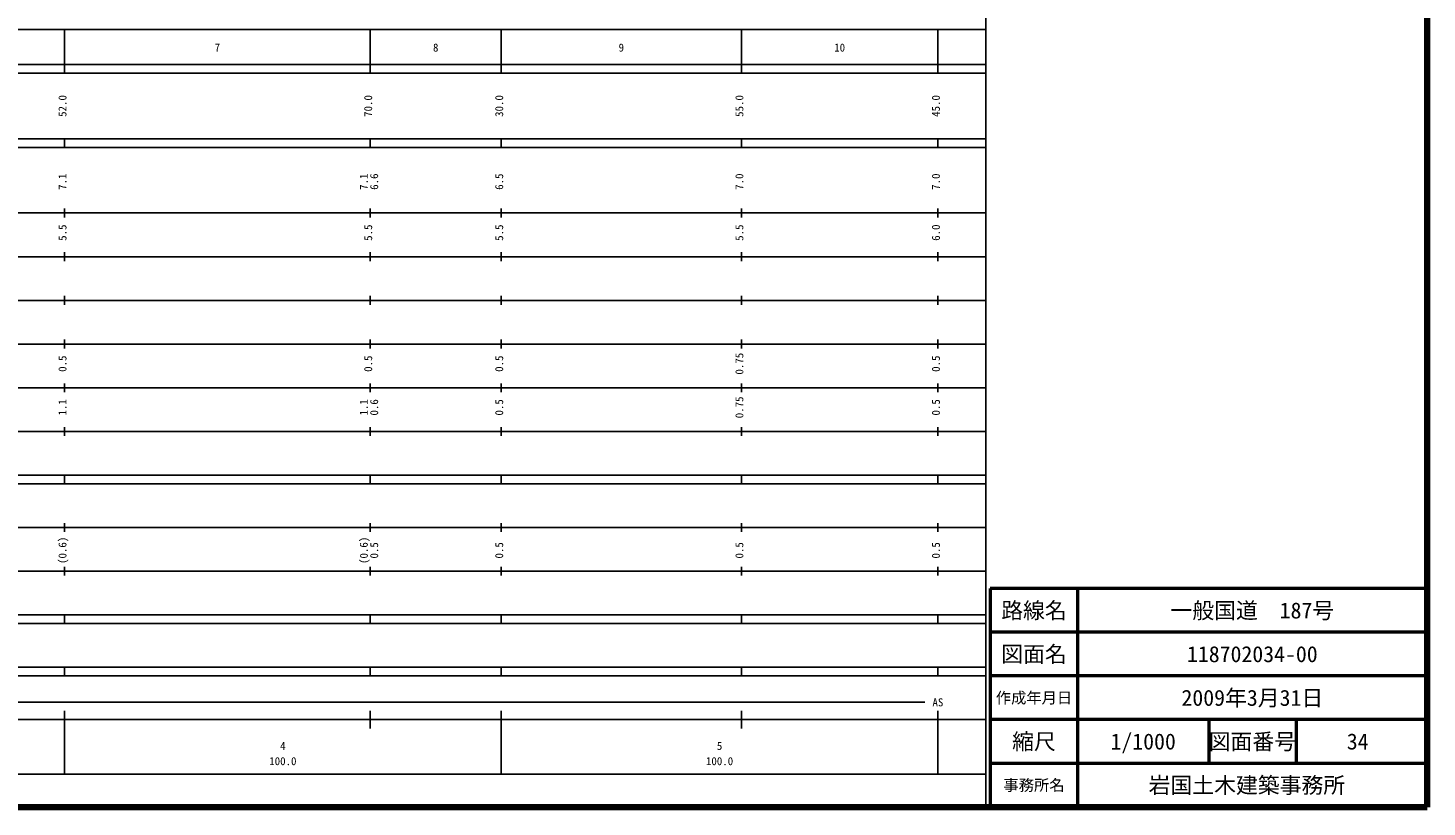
# Model space of a CAD drawing. Units: millimetres on the paper, enlarged 1000 times. Extents: x 40000 to 680000, y 20000 to 380000.
# Drawn here: x 359636 to 680000, y 20000 to 198357 of the extents above; entities that cross this region are included whole.
import ezdxf
from ezdxf.enums import TextEntityAlignment as Align

# ---------------------------------------------------------------- set-up
doc = ezdxf.new("R2010")
doc.units = ezdxf.units.MM
doc.header["$LTSCALE"] = 1000
for name, color, linetype, lineweight in [('M-TTL', 2, 'Continuous', 140), ('M-TTL-BAND', 7, 'Continuous', 25), ('M-TTL-FRAM', 2, 'Continuous', 50), ('M-TTL-LINE', 7, 'Continuous', 50)]:
    doc.layers.add(name, color=color, linetype=linetype, lineweight=lineweight)
doc.layers.add('M-TTL-TXT', color=7, linetype='Continuous')
doc.styles.add('ＭＳ ゴシック', font='')
doc.styles.get('ＭＳ ゴシック').set_extended_font_data('MS Gothic')

msp = doc.modelspace()

# ---------------------------------------------------------------- linework, layer by layer
at = {"layer": 'M-TTL'}
for p, q in [((680000, 20000), (680000, 380000)), ((40000, 20000), (680000, 20000))]:
    msp.add_line(p, q, dxfattribs=at)
at = {"layer": 'M-TTL-BAND'}
for p, q in [((579000, 20000), (579000, 370000)), ((68000, 198000), (579000, 198000)), ((368000, 188000), (368000, 198000)), ((438000, 188000), (438000, 198000)), ((468000, 188000), (468000, 198000)), ((523000, 188000), (523000, 198000)), ((568000, 188000), (568000, 198000)), ((40000, 190000), (579000, 190000)), ((40000, 188000), (579000, 188000)), ((40000, 173000), (579000, 173000)), ((368000, 171000), (368000, 173000)), ((438000, 171000), (438000, 173000)), ((468000, 171000), (468000, 173000)), ((523000, 171000), (523000, 173000)), ((568000, 171000), (568000, 173000)), ((40000, 171000), (579000, 171000)), ((368000, 155000), (368000, 157000)), ((438000, 155000), (438000, 157000)), ((468000, 155000), (468000, 157000)), ((523000, 155000), (523000, 157000)), ((568000, 155000), (568000, 157000)), ((40000, 156000), (579000, 156000)), ((46000, 146000), (579000, 146000)), ((368000, 145000), (368000, 147000)), ((438000, 145000), (438000, 147000)), ((468000, 145000), (468000, 147000)), ((523000, 145000), (523000, 147000)), ((568000, 145000), (568000, 147000)), ((52000, 136000), (579000, 136000)), ((368000, 135000), (368000, 137000)), ((438000, 135000), (438000, 137000)), ((468000, 135000), (468000, 137000)), ((523000, 135000), (523000, 137000)), ((568000, 135000), (568000, 137000)), ((46000, 126000), (579000, 126000)), ((368000, 125000), (368000, 127000)), ((438000, 125000), (438000, 127000)), ((468000, 125000), (468000, 127000)), ((523000, 125000), (523000, 127000)), ((568000, 125000), (568000, 127000)), ((52000, 116000), (579000, 116000)), ((368000, 115000), (368000, 117000)), ((438000, 115000), (438000, 117000)), ((468000, 115000), (468000, 117000)), ((523000, 115000), (523000, 117000)), ((568000, 115000), (568000, 117000)), ((46000, 106000), (579000, 106000)), ((368000, 105000), (368000, 107000)), ((438000, 105000), (438000, 107000)), ((468000, 105000), (468000, 107000)), ((523000, 105000), (523000, 107000)), ((568000, 105000), (568000, 107000)), ((40000, 96000), (579000, 96000)), ((40000, 94000), (579000, 94000)), ((368000, 94000), (368000, 96000)), ((438000, 94000), (438000, 96000)), ((468000, 94000), (468000, 96000)), ((523000, 94000), (523000, 96000)), ((568000, 94000), (568000, 96000)), ((49000, 84000), (579000, 84000)), ((368000, 83000), (368000, 85000)), ((438000, 83000), (438000, 85000)), ((468000, 83000), (468000, 85000)), ((523000, 83000), (523000, 85000)), ((568000, 83000), (568000, 85000)), ((40000, 74000), (579000, 74000)), ((368000, 73000), (368000, 75000)), ((438000, 73000), (438000, 75000)), ((468000, 73000), (468000, 75000)), ((523000, 73000), (523000, 75000)), ((568000, 73000), (568000, 75000)), ((40000, 64000), (579000, 64000)), ((40000, 62000), (579000, 62000)), ((368000, 62000), (368000, 64000)), ((438000, 62000), (438000, 64000)), ((468000, 62000), (468000, 64000)), ((523000, 62000), (523000, 64000)), ((568000, 62000), (568000, 64000)), ((40000, 52000), (579000, 52000)), ((368000, 50000), (368000, 52000)), ((438000, 50000), (438000, 52000)), ((468000, 50000), (468000, 52000)), ((523000, 50000), (523000, 52000)), ((568000, 50000), (568000, 52000)), ((40000, 50000), (579000, 50000)), ((71000, 44000), (565000, 44000)), ((368000, 27500), (368000, 42000)), ((438000, 38000), (438000, 42000)), ((468000, 27500), (468000, 42000)), ((523000, 38000), (523000, 42000)), ((568000, 27500), (568000, 42000)), ((40000, 40000), (579000, 40000)), ((68000, 27500), (579000, 27500))]:
    msp.add_line(p, q, dxfattribs=at)
at = {"layer": 'M-TTL-FRAM'}
for p, q in [((680000, 70000), (580000, 70000)), ((580000, 70000), (580000, 20000))]:
    msp.add_line(p, q, dxfattribs=at)
at = {"layer": 'M-TTL-LINE'}
for p, q in [((600000, 70000), (600000, 20000)), ((680000, 60000), (580000, 60000)), ((680000, 50000), (580000, 50000)), ((680000, 40000), (580000, 40000)), ((630000, 40000), (630000, 30000)), ((650000, 40000), (650000, 30000)), ((680000, 30000), (580000, 30000))]:
    msp.add_line(p, q, dxfattribs=at)

# ---------------------------------------------------------------- texts
at = {"layer": 'M-TTL-BAND', "style": 'ＭＳ ゴシック'}
for s, p in [('7', (403000, 192405)), ('8', (453000, 192405)), ('9', (495500, 192405)), ('10', (545500, 192405)), ('AS', (568000, 42500)), ('4', (418000, 32523)), ('5', (518000, 32523)), ('100.0', (418000, 29033)), ('100.0', (518000, 29033))]:
    msp.add_text(s, height=1833, dxfattribs=at).set_placement(p, align=Align.BOTTOM_CENTER)
for s, p in [('52.0', (369000, 180500)), ('70.0', (439000, 180500)), ('30.0', (469000, 180500)), ('55.0', (524000, 180500)), ('45.0', (569000, 180500)), ('7.1', (369000, 163174)), ('7.1', (438000, 163174)), ('6.6', (440370, 163174)), ('6.5', (469000, 163174)), ('7.0', (524000, 163174)), ('7.0', (569000, 163174)), ('5.5', (369000, 151500)), ('5.5', (439000, 151500)), ('5.5', (469000, 151500)), ('5.5', (524000, 151500)), ('6.0', (569000, 151500)), ('0.5', (369000, 121500)), ('0.5', (439000, 121500)), ('0.5', (469000, 121500)), ('0.75', (524000, 121500)), ('0.5', (569000, 121500)), ('1.1', (369000, 111500)), ('1.1', (438000, 111500)), ('0.6', (440370, 111500)), ('0.5', (469000, 111500)), ('0.75', (524000, 111500)), ('0.5', (569000, 111500)), ('(0.6)', (369000, 78764)), ('(0.6)', (438000, 78764)), ('0.5', (440370, 78764)), ('0.5', (469000, 78764)), ('0.5', (524000, 78764)), ('0.5', (569000, 78764))]:
    msp.add_text(s, height=1833, rotation=90, dxfattribs=at).set_placement(p, align=Align.BOTTOM_CENTER)
at = {"layer": 'M-TTL-TXT', "style": 'ＭＳ ゴシック'}
for s, height, p in [('路線名', 3666, (590000, 65000)), ('路線名', 3666, (590000, 65000)), ('一般国道\u3000187号', 3666, (640000, 65000)), ('図面名', 3666, (590000, 55000)), ('図面名', 3666, (590000, 55000)), ('118702034-00', 3666, (640000, 55000)), ('作成年月日', 2566, (590000, 45000)), ('作成年月日', 2566, (590000, 45000)), ('2009年3月31日', 3666, (640000, 45000)), ('縮尺', 3666, (590000, 35000)), ('縮尺', 3666, (590000, 35000)), ('1/1000', 3666, (615000, 35000)), ('図面番号', 3666, (640000, 35000)), ('図面番号', 3666, (640000, 35000)), ('34', 3666, (664125, 35000)), ('事務所名', 2566, (590000, 25000)), ('事務所名', 2566, (590000, 25000)), ('岩国土木建築事務所 ', 3666, (640000, 25000))]:
    msp.add_text(s, height=height, dxfattribs=at).set_placement(p, align=Align.MIDDLE_CENTER)

doc.saveas('drawing.dxf')
